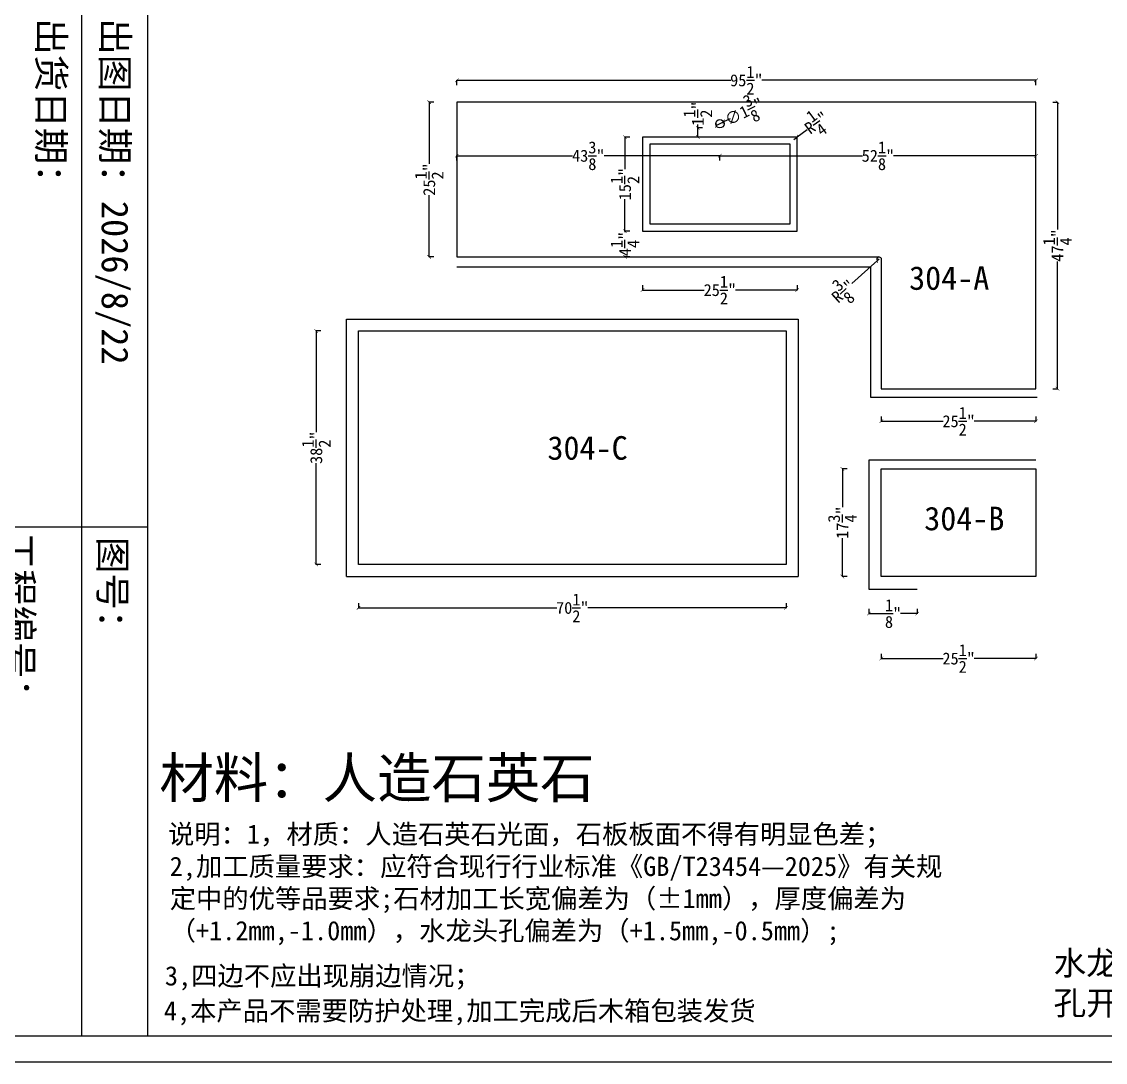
# Model space of a CAD drawing. Header units: millimetres. Extents: x 3183 to 64783, y -8707 to 2293.
# Drawn here: x 18934 to 23473, y -8707 to -4349 of the extents above; entities that cross this region are included whole.
import ezdxf
from ezdxf.lldxf.tags import DXFTag

# ---------------------------------------------------------------- set-up
doc = ezdxf.new("R2010")
doc.units = ezdxf.units.MM
for name, color, linetype in [('大样', 3, 'Continuous'), ('标注', 1, 'Continuous'), ('框', 4, 'Continuous'), ('编号', 6, 'Continuous'), ('说明', 8, 'Continuous')]:
    doc.layers.add(name, color=color, linetype=linetype)
doc.styles.get("Standard").update_dxf_attribs({"font": 'arial.ttf'})
doc.styles.add('样式 1', font='NSimSun.ttf')
tags = doc.linetypes.add('MB', pattern='A,0.5,-0.2,["MB",Standard,S=0.1,R=0,X=-0.1,Y=-0.05],-0.2', length=0.9).pattern_tags.tags
tags[6] = DXFTag(74, 10)
doc.linetypes.add('ZIGZAG', pattern='A,0.00254,-5.08,[131,ltypeshp.shx,S=5.08,R=0,X=-5.08,Y=0],-10.16,[131,ltypeshp.shx,S=5.08,R=180,X=5.08,Y=0],-5.08', length=20.32254)
doc.dimstyles.new('英寸', dxfattribs={"dimtxt": 50, "dimasz": 15, "dimexe": 1, "dimexo": 0.5, "dimtad": 0, "dimdec": 4, "dimlfac": 0.03937, "dimlunit": 5, "dimtxsty": '样式 1', "dimblk": 'ARCHTICK', "dimcen": 2.5, "dimclrt": 1, "dimadec": 0, "dimazin": 0, "dimtfac": 1, "dimtdec": 4, "dimtmove": 0, "dimatfit": 3, "dimfxl": 20, "dimfxlon": 1, "dimtolj": 1, "dimarcsym": 0})

# ---------------------------------------------------------------- blocks, each defined once
blk = doc.blocks.new('框')
for p, q in [((24363.8, -6593.4), (24363.8, -7291.7)), ((20795, -6844.9), (26301.7, -6844.9))]:
    blk.add_line(p, q)
at = {"layer": '框'}
blk.add_line((16501.7, -6593.4), (26301.7, -6593.4), dxfattribs=at)
for points in [[(16401.7, -391.7), (26401.7, -391.7), (26401.7, -7391.7), (16401.7, -7391.7)], [(16501.7, -491.7), (26301.7, -491.7), (26301.7, -7291.7), (16501.7, -7291.7)]]:
    blk.add_lwpolyline(points, close=True, dxfattribs=at)
at = {"layer": '框', "style": '样式 1'}
for tag, p in [('制图人：', (20840.1, -6764.8)), ('出图日期：', (22426.6, -6767.5)), ('图号：', (24401.3, -6776.7)), ('工程名称：', (19243.4, -6892.1)), ('车间确认：', (20840.1, -7012.5)), ('出货日期：', (22426.6, -7010.9)), ('工程编号：', (24384.7, -7131.5)), ('位置：', (19243.4, -7239.7)), ('确认：', (20840.1, -7240)), ('单位：', (22426.6, -7248.8))]:
    blk.add_attdef(tag, p, '', height=101.9, dxfattribs=at)
blk = doc.blocks.new('_ArchTick')
at = {"color": 0, "linetype": 'ByBlock', "const_width": 0.15}
blk.add_lwpolyline([(-0.5, -0.5), (0.5, 0.5)], dxfattribs=at)
blk = doc.blocks.new('*D169')
at = {"layer": 'Defpoints', "color": 0, "transparency": 16777216}
for p in [(20167.8, -5644.3), (20534.3, -5644.3), (20534.3, -6622.2)]:
    blk.add_point(p, dxfattribs=at)
at = {"layer": '标注', "color": 0, "lineweight": -2, "transparency": 16777216}
for p, q in [((20187.8, -5644.3), (20166.8, -5644.3)), ((20167.8, -5644.3), (20167.8, -6068.4)), ((20167.8, -6622.2), (20167.8, -6198.1)), ((20187.8, -6622.2), (20166.8, -6622.2))]:
    blk.add_line(p, q, dxfattribs=at)
at = {"layer": '标注', "color": 0, "lineweight": -2, "transparency": 16777216, "xscale": 15, "yscale": 15, "zscale": 15}
for p, rotation in [((20167.8, -5644.3), 90), ((20167.8, -6622.2), 270)]:
    blk.add_blockref('_ArchTick', p, dxfattribs=dict(at, rotation=rotation))
at = {"layer": '标注', "color": 1, "transparency": 16777216, "insert": (20167.8, -6133.2), "char_height": 50, "attachment_point": 5, "rotation": 90, "style": '样式 1'}
blk.add_mtext('\\A1;38{\\H1x;\\S1/2;}"', dxfattribs=at)
blk = doc.blocks.new('*D170')
at = {"layer": 'Defpoints', "color": 0, "transparency": 16777216}
for p in [(20344.9, -6198.1), (22135.6, -6198.1), (22135.6, -6804)]:
    blk.add_point(p, dxfattribs=at)
at = {"layer": '标注', "color": 0, "lineweight": -2, "transparency": 16777216}
for p, q in [((20344.9, -6784), (20344.9, -6805)), ((20344.9, -6804), (21175.5, -6804)), ((22135.6, -6804), (21305, -6804)), ((22135.6, -6784), (22135.6, -6805))]:
    blk.add_line(p, q, dxfattribs=at)
at = {"layer": '标注', "color": 0, "lineweight": -2, "transparency": 16777216, "xscale": 15, "yscale": 15, "zscale": 15, "rotation": 180}
blk.add_blockref('_ArchTick', (20344.9, -6804), dxfattribs=at)
at = {"layer": '标注', "color": 0, "lineweight": -2, "transparency": 16777216, "xscale": 15, "yscale": 15, "zscale": 15}
blk.add_blockref('_ArchTick', (22135.6, -6804), dxfattribs=at)
at = {"layer": '标注', "color": 1, "transparency": 16777216, "insert": (21240.3, -6804), "char_height": 50, "attachment_point": 5, "style": '样式 1'}
blk.add_mtext('\\A1;70{\\H1x;\\S1/2;}"', dxfattribs=at)
blk = doc.blocks.new('*D178')
at = {"layer": 'Defpoints', "color": 0, "transparency": 16777216}
for p in [(21765.8, -4794.1), (21858.2, -4794.1), (21858.2, -4832.2)]:
    blk.add_point(p, dxfattribs=at)
at = {"layer": '标注', "color": 0, "lineweight": -2, "transparency": 16777216}
for p, q in [((21785.8, -4794.1), (21764.8, -4794.1)), ((21765.8, -4794.1), (21765.8, -4779.1)), ((21765.8, -4832.2), (21765.8, -4794.1)), ((21785.8, -4832.2), (21764.8, -4832.2))]:
    blk.add_line(p, q, dxfattribs=at)
at = {"layer": '标注', "color": 0, "lineweight": -2, "transparency": 16777216, "xscale": 15, "yscale": 15, "zscale": 15}
for p, rotation in [((21765.8, -4794.1), 90), ((21765.8, -4832.2), 270)]:
    blk.add_blockref('_ArchTick', p, dxfattribs=dict(at, rotation=rotation))
at = {"layer": '标注', "color": 1, "transparency": 16777216, "insert": (21765.8, -4734.1), "char_height": 50, "attachment_point": 5, "rotation": 90, "style": '样式 1'}
blk.add_mtext('\\A1;1{\\H1x;\\S1/2;}"', dxfattribs=at)
blk = doc.blocks.new('*D179')
at = {"layer": 'Defpoints', "color": 0, "transparency": 16777216}
for p in [(21842.5, -4784.4), (21873.8, -4768.9)]:
    blk.add_point(p, dxfattribs=at)
at = {"layer": '标注', "color": 0, "lineweight": -2, "transparency": 16777216}
for p in [(21900.7, -4755.6), (21842.5, -4784.4)]:
    blk.add_line(p, (21873.8, -4768.9), dxfattribs=at)
at = {"layer": '标注', "color": 0, "lineweight": -2, "transparency": 16777216, "xscale": 15, "yscale": 15, "zscale": 15}
for p, rotation in [((21873.8, -4768.9), 206.3623467691661), ((21842.5, -4784.4), 26.36234676916606)]:
    blk.add_blockref('_ArchTick', p, dxfattribs=dict(at, rotation=rotation))
at = {"layer": '标注', "color": 1, "transparency": 16777216, "insert": (21960.1, -4726.2), "char_height": 50, "attachment_point": 5, "rotation": 26.3623, "style": '样式 1'}
blk.add_mtext('\\A1;∅1{\\H1x;\\S3/8;}"', dxfattribs=at)
blk = doc.blocks.new('*D177')
at = {"layer": 'Defpoints', "color": 0, "transparency": 16777216}
for p in [(22168, -4842.6), (22182, -4832.2)]:
    blk.add_point(p, dxfattribs=at)
at = {"layer": '标注', "color": 0, "lineweight": -2, "transparency": 16777216}
for p in [(22223.2, -4801.8), (22168, -4842.6)]:
    blk.add_line(p, (22182, -4832.2), dxfattribs=at)
at = {"layer": '标注', "color": 0, "lineweight": -2, "transparency": 16777216, "xscale": 15, "yscale": 15, "zscale": 15, "rotation": 216.4564858521862}
blk.add_blockref('_ArchTick', (22182, -4832.2), dxfattribs=at)
at = {"layer": '标注', "color": 1, "transparency": 16777216, "insert": (22263, -4772.4), "char_height": 50, "attachment_point": 5, "rotation": 36.4565, "style": '样式 1'}
blk.add_mtext('\\A1;R\\S1/4;"', dxfattribs=at)
blk = doc.blocks.new('*D253')
at = {"layer": 'Defpoints', "color": 0, "transparency": 16777216}
for p in [(23182.1, -4594.6), (20756.4, -4686.2), (23182.1, -4686.2)]:
    blk.add_point(p, dxfattribs=at)
at = {"layer": '标注', "color": 0, "lineweight": -2, "transparency": 16777216}
for p, q in [((20756.4, -4614.6), (20756.4, -4593.6)), ((20756.4, -4594.6), (21903.9, -4594.6)), ((23182.1, -4594.6), (22034.7, -4594.6)), ((23182.1, -4614.6), (23182.1, -4593.6))]:
    blk.add_line(p, q, dxfattribs=at)
at = {"layer": '标注', "color": 0, "lineweight": -2, "transparency": 16777216, "xscale": 15, "yscale": 15, "zscale": 15, "rotation": 180}
blk.add_blockref('_ArchTick', (20756.4, -4594.6), dxfattribs=at)
at = {"layer": '标注', "color": 0, "lineweight": -2, "transparency": 16777216, "xscale": 15, "yscale": 15, "zscale": 15}
blk.add_blockref('_ArchTick', (23182.1, -4594.6), dxfattribs=at)
at = {"layer": '标注', "color": 1, "transparency": 16777216, "insert": (21969.3, -4594.6), "char_height": 50, "attachment_point": 5, "style": '样式 1'}
blk.add_mtext('\\A1;95{\\H1x;\\S1/2;}"', dxfattribs=at)
blk = doc.blocks.new('*D254')
at = {"layer": 'Defpoints', "color": 0, "transparency": 16777216}
for p in [(20756.4, -4686.2), (20640.8, -5333.9), (20756.4, -5333.9)]:
    blk.add_point(p, dxfattribs=at)
at = {"layer": '标注', "color": 0, "lineweight": -2, "transparency": 16777216}
for p, q in [((20660.8, -4686.2), (20639.8, -4686.2)), ((20640.8, -4686.2), (20640.8, -4944.9)), ((20640.8, -5333.9), (20640.8, -5075.2)), ((20660.8, -5333.9), (20639.8, -5333.9))]:
    blk.add_line(p, q, dxfattribs=at)
at = {"layer": '标注', "color": 0, "lineweight": -2, "transparency": 16777216, "xscale": 15, "yscale": 15, "zscale": 15}
for p, rotation in [((20640.8, -4686.2), 90), ((20640.8, -5333.9), 270)]:
    blk.add_blockref('_ArchTick', p, dxfattribs=dict(at, rotation=rotation))
at = {"layer": '标注', "color": 1, "transparency": 16777216, "insert": (20640.8, -5010), "char_height": 50, "attachment_point": 5, "rotation": 90, "style": '样式 1'}
blk.add_mtext('\\A1;25{\\H1x;\\S1/2;}"', dxfattribs=at)
blk = doc.blocks.new('*D255')
at = {"layer": 'Defpoints', "color": 0, "transparency": 16777216}
for p in [(22534.4, -5886.3), (23182.1, -5886.3), (23182.1, -6022.4)]:
    blk.add_point(p, dxfattribs=at)
at = {"layer": '标注', "color": 0, "lineweight": -2, "transparency": 16777216}
for p, q in [((22534.4, -6002.4), (22534.4, -6023.4)), ((22534.4, -6022.4), (22793.1, -6022.4)), ((23182.1, -6022.4), (22923.4, -6022.4)), ((23182.1, -6002.4), (23182.1, -6023.4))]:
    blk.add_line(p, q, dxfattribs=at)
at = {"layer": '标注', "color": 0, "lineweight": -2, "transparency": 16777216, "xscale": 15, "yscale": 15, "zscale": 15, "rotation": 180}
blk.add_blockref('_ArchTick', (22534.4, -6022.4), dxfattribs=at)
at = {"layer": '标注', "color": 0, "lineweight": -2, "transparency": 16777216, "xscale": 15, "yscale": 15, "zscale": 15}
blk.add_blockref('_ArchTick', (23182.1, -6022.4), dxfattribs=at)
at = {"layer": '标注', "color": 1, "transparency": 16777216, "insert": (22858.3, -6022.4), "char_height": 50, "attachment_point": 5, "style": '样式 1'}
blk.add_mtext('\\A1;25{\\H1x;\\S1/2;}"', dxfattribs=at)
blk = doc.blocks.new('*D256')
at = {"layer": 'Defpoints', "color": 0, "transparency": 16777216}
for p in [(23182.1, -4686.2), (23272, -4686.2), (23182.1, -5886.3)]:
    blk.add_point(p, dxfattribs=at)
at = {"layer": '标注', "color": 0, "lineweight": -2, "transparency": 16777216}
for p, q in [((23252, -4686.2), (23273, -4686.2)), ((23272, -4686.2), (23272, -5219)), ((23272, -5886.3), (23272, -5353.5)), ((23252, -5886.3), (23273, -5886.3))]:
    blk.add_line(p, q, dxfattribs=at)
at = {"layer": '标注', "color": 0, "lineweight": -2, "transparency": 16777216, "xscale": 15, "yscale": 15, "zscale": 15}
for p, rotation in [((23272, -4686.2), 90), ((23272, -5886.3), 270)]:
    blk.add_blockref('_ArchTick', p, dxfattribs=dict(at, rotation=rotation))
at = {"layer": '标注', "color": 1, "transparency": 16777216, "insert": (23272, -5286.3), "char_height": 50, "attachment_point": 5, "rotation": 90, "style": '样式 1'}
blk.add_mtext('\\A1;47{\\H1x;\\S1/4;}"', dxfattribs=at)
blk = doc.blocks.new('*D257')
at = {"layer": 'Defpoints', "color": 0, "transparency": 16777216}
for p in [(21534.3, -5029.1), (22182, -5029.1), (22182, -5473)]:
    blk.add_point(p, dxfattribs=at)
at = {"layer": '标注', "color": 0, "lineweight": -2, "transparency": 16777216}
for p, q in [((21534.3, -5453), (21534.3, -5474)), ((21534.3, -5473), (21793, -5473)), ((22182, -5473), (21923.3, -5473)), ((22182, -5453), (22182, -5474))]:
    blk.add_line(p, q, dxfattribs=at)
at = {"layer": '标注', "color": 0, "lineweight": -2, "transparency": 16777216, "xscale": 15, "yscale": 15, "zscale": 15, "rotation": 180}
blk.add_blockref('_ArchTick', (21534.3, -5473), dxfattribs=at)
at = {"layer": '标注', "color": 0, "lineweight": -2, "transparency": 16777216, "xscale": 15, "yscale": 15, "zscale": 15}
blk.add_blockref('_ArchTick', (22182, -5473), dxfattribs=at)
at = {"layer": '标注', "color": 1, "transparency": 16777216, "insert": (21858.2, -5473), "char_height": 50, "attachment_point": 5, "style": '样式 1'}
blk.add_mtext('\\A1;25{\\H1x;\\S1/2;}"', dxfattribs=at)
blk = doc.blocks.new('*D258')
at = {"layer": 'Defpoints', "color": 0, "transparency": 16777216}
for p in [(21460.7, -4832.2), (21637.2, -4832.2), (21637.2, -5225.9)]:
    blk.add_point(p, dxfattribs=at)
at = {"layer": '标注', "color": 0, "lineweight": -2, "transparency": 16777216}
for p, q in [((21480.7, -4832.2), (21459.7, -4832.2)), ((21460.7, -4832.2), (21460.7, -4966.2)), ((21460.7, -5225.9), (21460.7, -5092)), ((21480.7, -5225.9), (21459.7, -5225.9))]:
    blk.add_line(p, q, dxfattribs=at)
at = {"layer": '标注', "color": 0, "lineweight": -2, "transparency": 16777216, "xscale": 15, "yscale": 15, "zscale": 15}
for p, rotation in [((21460.7, -4832.2), 90), ((21460.7, -5225.9), 270)]:
    blk.add_blockref('_ArchTick', p, dxfattribs=dict(at, rotation=rotation))
at = {"layer": '标注', "color": 1, "transparency": 16777216, "insert": (21460.7, -5029.1), "char_height": 50, "attachment_point": 5, "rotation": 90, "style": '样式 1'}
blk.add_mtext('\\A1;15{\\H1x;\\S1/2;}"', dxfattribs=at)
blk = doc.blocks.new('*D259')
at = {"layer": 'Defpoints', "color": 0, "transparency": 16777216}
for p in [(21692.1, -5225.9), (21460.7, -5333.9), (21692.1, -5333.9)]:
    blk.add_point(p, dxfattribs=at)
at = {"layer": '标注', "color": 0, "lineweight": -2, "transparency": 16777216}
for p, q in [((21480.7, -5225.9), (21459.7, -5225.9)), ((21460.7, -5225.9), (21460.7, -5230.6)), ((21480.7, -5333.9), (21459.7, -5333.9)), ((21460.7, -5333.9), (21460.7, -5329.3))]:
    blk.add_line(p, q, dxfattribs=at)
at = {"layer": '标注', "color": 0, "lineweight": -2, "transparency": 16777216, "xscale": 15, "yscale": 15, "zscale": 15}
for p, rotation in [((21460.7, -5225.9), 90), ((21460.7, -5333.9), 270)]:
    blk.add_blockref('_ArchTick', p, dxfattribs=dict(at, rotation=rotation))
at = {"layer": '标注', "color": 1, "transparency": 16777216, "insert": (21460.7, -5279.9), "char_height": 50, "attachment_point": 5, "rotation": 90, "style": '样式 1'}
blk.add_mtext('\\A1;4{\\H1x;\\S1/4;}"', dxfattribs=at)
blk = doc.blocks.new('*D260')
at = {"layer": 'Defpoints', "color": 0, "transparency": 16777216}
for p in [(21858.2, -4910.5), (20756.4, -5010), (21858.2, -5225.9)]:
    blk.add_point(p, dxfattribs=at)
at = {"layer": '标注', "color": 0, "lineweight": -2, "transparency": 16777216}
for p, q in [((20756.4, -4930.5), (20756.4, -4909.5)), ((20756.4, -4910.5), (21241.2, -4910.5)), ((21858.2, -4910.5), (21373.4, -4910.5)), ((21858.2, -4930.5), (21858.2, -4909.5))]:
    blk.add_line(p, q, dxfattribs=at)
at = {"layer": '标注', "color": 0, "lineweight": -2, "transparency": 16777216, "xscale": 15, "yscale": 15, "zscale": 15, "rotation": 180}
blk.add_blockref('_ArchTick', (20756.4, -4910.5), dxfattribs=at)
at = {"layer": '标注', "color": 0, "lineweight": -2, "transparency": 16777216, "xscale": 15, "yscale": 15, "zscale": 15}
blk.add_blockref('_ArchTick', (21858.2, -4910.5), dxfattribs=at)
at = {"layer": '标注', "color": 1, "transparency": 16777216, "insert": (21307.3, -4910.5), "char_height": 50, "attachment_point": 5, "style": '样式 1'}
blk.add_mtext('\\A1;43{\\H1x;\\S3/8;}"', dxfattribs=at)
blk = doc.blocks.new('*D261')
at = {"layer": 'Defpoints', "color": 0, "transparency": 16777216}
for p in [(23182.1, -4910.5), (21858.2, -5225.9), (23182.1, -5225.9)]:
    blk.add_point(p, dxfattribs=at)
at = {"layer": '标注', "color": 0, "lineweight": -2, "transparency": 16777216}
for p, q in [((21858.2, -4930.5), (21858.2, -4909.5)), ((21858.2, -4910.5), (22454.9, -4910.5)), ((23182.1, -4910.5), (22585.4, -4910.5)), ((23182.1, -4930.5), (23182.1, -4909.5))]:
    blk.add_line(p, q, dxfattribs=at)
at = {"layer": '标注', "color": 0, "lineweight": -2, "transparency": 16777216, "xscale": 15, "yscale": 15, "zscale": 15, "rotation": 180}
blk.add_blockref('_ArchTick', (21858.2, -4910.5), dxfattribs=at)
at = {"layer": '标注', "color": 0, "lineweight": -2, "transparency": 16777216, "xscale": 15, "yscale": 15, "zscale": 15}
blk.add_blockref('_ArchTick', (23182.1, -4910.5), dxfattribs=at)
at = {"layer": '标注', "color": 1, "transparency": 16777216, "insert": (22520.2, -4910.5), "char_height": 50, "attachment_point": 5, "style": '样式 1'}
blk.add_mtext('\\A1;52{\\H1x;\\S1/8;}"', dxfattribs=at)
blk = doc.blocks.new('*D262')
at = {"layer": 'Defpoints', "color": 0, "transparency": 16777216}
for p in [(22517.8, -5349.8), (22524.9, -5343.4)]:
    blk.add_point(p, dxfattribs=at)
at = {"layer": '标注', "color": 0, "lineweight": -2, "transparency": 16777216}
for p in [(22411.2, -5445.8), (22524.9, -5343.4)]:
    blk.add_line(p, (22517.8, -5349.8), dxfattribs=at)
blk.add_arc((22524.9, -5343.4), 9.52, 93.0077, 228.005, dxfattribs=at)
at = {"layer": '标注', "color": 0, "lineweight": -2, "transparency": 16777216, "xscale": 15, "yscale": 15, "zscale": 15, "rotation": 41.98969813947129}
blk.add_blockref('_ArchTick', (22517.8, -5349.8), dxfattribs=at)
at = {"layer": '标注', "color": 1, "transparency": 16777216, "insert": (22375.2, -5478.2), "char_height": 50, "attachment_point": 5, "rotation": 41.9897, "style": '样式 1'}
blk.add_mtext('\\A1;R{\\H1x;\\S3/8;}"', dxfattribs=at)
blk = doc.blocks.new('*D270')
at = {"layer": 'Defpoints', "color": 0, "transparency": 16777216}
for p in [(22534.4, -6447.1), (23182.1, -6447.1), (23182.1, -7016.1)]:
    blk.add_point(p, dxfattribs=at)
at = {"layer": '标注', "color": 0, "lineweight": -2, "transparency": 16777216}
for p, q in [((22534.4, -6996.1), (22534.4, -7017.1)), ((22534.4, -7016.1), (22793.1, -7016.1)), ((23182.1, -7016.1), (22923.4, -7016.1)), ((23182.1, -6996.1), (23182.1, -7017.1))]:
    blk.add_line(p, q, dxfattribs=at)
at = {"layer": '标注', "color": 0, "lineweight": -2, "transparency": 16777216, "xscale": 15, "yscale": 15, "zscale": 15, "rotation": 180}
blk.add_blockref('_ArchTick', (22534.4, -7016.1), dxfattribs=at)
at = {"layer": '标注', "color": 0, "lineweight": -2, "transparency": 16777216, "xscale": 15, "yscale": 15, "zscale": 15}
blk.add_blockref('_ArchTick', (23182.1, -7016.1), dxfattribs=at)
at = {"layer": '标注', "color": 1, "transparency": 16777216, "insert": (22858.3, -7016.1), "char_height": 50, "attachment_point": 5, "style": '样式 1'}
blk.add_mtext('\\A1;25{\\H1x;\\S1/2;}"', dxfattribs=at)
blk = doc.blocks.new('*D271')
at = {"layer": 'Defpoints', "color": 0, "transparency": 16777216}
for p in [(22482.2, -6725.8), (22685, -6725.8), (22482.2, -6828)]:
    blk.add_point(p, dxfattribs=at)
at = {"layer": '标注', "color": 0, "lineweight": -2, "transparency": 16777216}
for p, q in [((22482.2, -6808), (22482.2, -6829)), ((22482.2, -6828), (22552, -6828)), ((22685, -6828), (22615.2, -6828)), ((22685, -6808), (22685, -6829))]:
    blk.add_line(p, q, dxfattribs=at)
at = {"layer": '标注', "color": 0, "lineweight": -2, "transparency": 16777216, "xscale": 15, "yscale": 15, "zscale": 15, "rotation": 180}
blk.add_blockref('_ArchTick', (22482.2, -6828), dxfattribs=at)
at = {"layer": '标注', "color": 0, "lineweight": -2, "transparency": 16777216, "xscale": 15, "yscale": 15, "zscale": 15}
blk.add_blockref('_ArchTick', (22685, -6828), dxfattribs=at)
at = {"layer": '标注', "color": 1, "transparency": 16777216, "insert": (22583.6, -6828), "char_height": 50, "attachment_point": 5, "style": '样式 1'}
blk.add_mtext('\\A1;\\S1/8;"', dxfattribs=at)
blk = doc.blocks.new('*D272')
at = {"layer": 'Defpoints', "color": 0, "transparency": 16777216}
for p in [(22371.2, -6221.7), (22718.2, -6221.7), (22718.2, -6672.5)]:
    blk.add_point(p, dxfattribs=at)
at = {"layer": '标注', "color": 0, "lineweight": -2, "transparency": 16777216}
for p, q in [((22391.2, -6221.7), (22370.2, -6221.7)), ((22371.2, -6221.7), (22371.2, -6382.6)), ((22371.2, -6672.5), (22371.2, -6511.5)), ((22391.2, -6672.5), (22370.2, -6672.5))]:
    blk.add_line(p, q, dxfattribs=at)
at = {"layer": '标注', "color": 0, "lineweight": -2, "transparency": 16777216, "xscale": 15, "yscale": 15, "zscale": 15}
for p, rotation in [((22371.2, -6221.7), 90), ((22371.2, -6672.5), 270)]:
    blk.add_blockref('_ArchTick', p, dxfattribs=dict(at, rotation=rotation))
at = {"layer": '标注', "color": 1, "transparency": 16777216, "insert": (22371.2, -6447.1), "char_height": 50, "attachment_point": 5, "rotation": 90, "style": '样式 1'}
blk.add_mtext('\\A1;17{\\H1x;\\S3/4;}"', dxfattribs=at)

msp = doc.modelspace()

# ---------------------------------------------------------------- linework, layer by layer
msp.add_lwpolyline([(23182.14293, -4686.19646), (20756.44293, -4686.19646), (20756.44293, -5333.89646), (22524.91793, -5333.89646, -0.4142135624), (22534.44293, -5343.42146), (22534.44293, -5886.34646), (23182.14293, -5886.34646)], format="xyb", close=True)
for points in [[(21534.31793, -5225.94646), (22182.01793, -5225.94646), (22182.01793, -4832.24646), (21534.31793, -4832.24646)], [(20344.91695, -5644.29158), (22135.61695, -5644.29158), (22135.61695, -6622.19158), (20344.91695, -6622.19158)], [(22534.44293, -6221.67224), (23182.14293, -6221.67224), (23182.14293, -6672.52224), (22534.44293, -6672.52224)]]:
    msp.add_lwpolyline(points, close=True)
msp.add_circle((21858.16793, -4776.68396), 17.4625)
at = {"layer": '大样', "linetype": 'MB', "ltscale": 400}
msp.add_line((20294.91695, -6672.19158), (22185.61695, -6672.19158), dxfattribs=at)
at = {"layer": '大样', "linetype": 'ZIGZAG', "ltscale": 5}
msp.add_lwpolyline([(21564.31793, -5195.94646), (22152.01793, -5195.94646), (22152.01793, -4862.24646), (21564.31793, -4862.24646)], close=True, dxfattribs=at)
for points in [[(20756.44293, -5375.45198), (22489.33116, -5375.45198), (22489.33116, -5921.3949), (23186.38262, -5921.3949)], [(20294.91695, -6672.19158), (20294.91695, -5594.29158), (22185.61695, -5594.29158), (22185.61695, -6672.19158)], [(23182.14293, -6184.92587), (22482.18937, -6184.92587), (22482.18937, -6725.80421), (22685.0061, -6725.80421)]]:
    msp.add_lwpolyline(points, dxfattribs=at)

# ---------------------------------------------------------------- block references
at = {"layer": '框'}
ref = msp.add_blockref('框', (26713.73076, 20334.46211), dxfattribs=dict(at, xscale=1.1, yscale=1.1, zscale=1.1, rotation=270))
ref.add_attrib('工程编号：', '工程编号：', (18869.07718, -6488.7132), dxfattribs={"height": 112.081678, "rotation": 270, "style": '样式 1'})
ref.add_attrib('图号：', '图号：', (19259.34886, -6506.94221), dxfattribs={"height": 112.081678, "rotation": 270, "style": '样式 1'})
ref.add_attrib('出图日期：', '出图日期：2026/8/22', (19269.43658, -4334.785), dxfattribs={"height": 112.0816776, "rotation": 270, "style": '样式 1'})
ref.add_attrib('出货日期：', '出货日期：', (19001.71776, -4334.785), dxfattribs={"height": 112.081678, "rotation": 270, "style": '样式 1'})

# ---------------------------------------------------------------- texts
at = {"style": '样式 1'}
msp.add_text('材料：人造石英石', height=167.040749, dxfattribs=at).set_placement((19510.89612, -7599.74178))
at = {"layer": '编号', "style": '样式 1'}
for s, p in [('304-A', (22650.73065, -5472.04231)), ('304-C', (21136.1264, -6183.71298)), ('304-B', (22714.01853, -6479.12606))]:
    msp.add_text(s, height=98.784974, dxfattribs=at).set_placement(p)
at = {"layer": '说明', "style": '样式 1'}
for s, p in [('说明：1，材质：人造石英石光面，石板板面不得有明显色差；', (19547.28762, -7792.02171)), ('3,四边不应出现崩边情况；', (19534.18377, -8385.43461)), ('4,本产品不需要防护处理,加工完成后木箱包装发货', (19529.85368, -8531.96857))]:
    msp.add_text(s, height=80.7646928, dxfattribs=at).set_placement(p)
at = {"layer": '说明', "attachment_point": 1, "style": '样式 1'}
for s, insert, char_height, width in [('2,加工质量要求：应符合现行行业标准《GB/T23454—2025》有关规定中的优等品要求;石材加工长宽偏差为（±1mm），厚度偏差为（+1.2mm,-1.0mm），水龙头孔偏差为（+1.5mm,-0.5mm）;\\P', (19554.18534, -7846.23813), 80.76469278, 3265.2939405), ('水龙头孔圆心与盆孔中心对齐，图中标注水龙头孔开孔位置为水龙头孔圆边到盆孔中心距离', (23255.7927, -8241.77375), 100.0649113, 2932.7286827)]:
    msp.add_mtext(s, dxfattribs=dict(at, insert=insert, char_height=char_height, width=width))

# ---------------------------------------------------------------- dimensions: what is measured, and where the dimension line sits
at = {"layer": '标注'}
for base, p1, p2, picture, middle in [((23182.14293, -4594.60216), (20756.44293, -4686.19646), (23182.14293, -4686.19646), '*D253', (21969.29293, -4594.60216)), ((21858.16793, -4910.4746), (20756.44293, -5010.04646), (21858.16793, -5225.94646), '*D260', (21307.30543, -4910.4746)), ((23182.14293, -4910.4746), (21858.16793, -5225.94646), (23182.14293, -5225.94646), '*D261', (22520.15543, -4910.4746)), ((22182.01793, -5472.98513), (21534.31793, -5029.09646), (22182.01793, -5029.09646), '*D257', (21858.16793, -5472.98513)), ((23182.14293, -6022.36875), (22534.44293, -5886.34646), (23182.14293, -5886.34646), '*D255', (22858.29293, -6022.36875)), ((22135.61695, -6803.95409), (20344.91695, -6198.07811), (22135.61695, -6198.07811), '*D170', (21240.26695, -6803.95409)), ((23182.14293, -7016.0727), (22534.44293, -6447.09724), (23182.14293, -6447.09724), '*D270', (22858.29293, -7016.0727))]:
    dim = msp.add_linear_dim(base=base, p1=p1, p2=p2, dimstyle='英寸', override={"dimpost": '"'}, dxfattribs=at)
    dim.commit()
    dim.dimension.update_dxf_attribs({"geometry": picture, "text_midpoint": middle})
for base, p1, p2, picture, middle in [((21765.78961, -4794.14646), (21858.16793, -4832.24646), (21858.16793, -4794.14646), '*D178', (21765.78961, -4734.10805)), ((20640.8427, -5333.89646), (20756.44293, -4686.19646), (20756.44293, -5333.89646), '*D254', (20640.8427, -5010.04646)), ((23272.03418, -4686.19646), (23182.14293, -5886.34646), (23182.14293, -4686.19646), '*D256', (23272.03418, -5286.27146)), ((21460.70505, -4832.24646), (21637.20988, -5225.94646), (21637.20988, -4832.24646), '*D258', (21460.70505, -5029.09646)), ((21460.70505, -5333.89646), (21692.12253, -5225.94646), (21692.12253, -5333.89646), '*D259', (21460.70505, -5279.92146)), ((20167.83844, -5644.29158), (20534.30057, -6622.19158), (20534.30057, -5644.29158), '*D169', (20167.83844, -6133.24158)), ((22371.19185, -6221.67224), (22718.1528, -6672.52224), (22718.1528, -6221.67224), '*D272', (22371.19185, -6447.09724))]:
    dim = msp.add_linear_dim(base=base, p1=p1, p2=p2, angle=90, dimstyle='英寸', override={"dimpost": '"'}, dxfattribs=at)
    dim.commit()
    dim.dimension.update_dxf_attribs({"geometry": picture, "text_midpoint": middle})
dim = msp.add_diameter_dim_2p(p1=(21842.52146, -4784.43812), p2=(21873.81439, -4768.9298), dimstyle='英寸', override={"dimpost": '"'}, dxfattribs=at)
dim.commit()
dim.dimension.update_dxf_attribs({"geometry": '*D179', "text_midpoint": (21960.0704, -4726.18258)})
dim = msp.add_radius_dim(center=(22167.97269, -4842.62289), mpoint=(22182.01793, -4832.24646), text='R\\S1/4;"', dimstyle='英寸', override={"dimpost": '"'}, dxfattribs=at)
dim.commit()
dim.dimension.update_dxf_attribs({"geometry": '*D177', "text_midpoint": (22263.04269, -4772.38646), "dimtype": 164})
dim = msp.add_radius_dim(center=(22524.91793, -5343.42146), mpoint=(22517.83833, -5349.79366), dimstyle='英寸', override={"dimpost": '"'}, dxfattribs=at)
dim.commit()
dim.dimension.update_dxf_attribs({"geometry": '*D262', "text_midpoint": (22375.22589, -5478.15605), "dimtype": 164})
dim = msp.add_linear_dim(base=(22482.18937, -6827.96678), p1=(22685.0061, -6725.80421), p2=(22482.18937, -6725.80421), text='\\S1/8;"', dimstyle='英寸', override={"dimpost": '"'}, dxfattribs=at)
dim.commit()
dim.dimension.update_dxf_attribs({"geometry": '*D271', "text_midpoint": (22583.59774, -6827.96678)})

doc.saveas('drawing.dxf')
